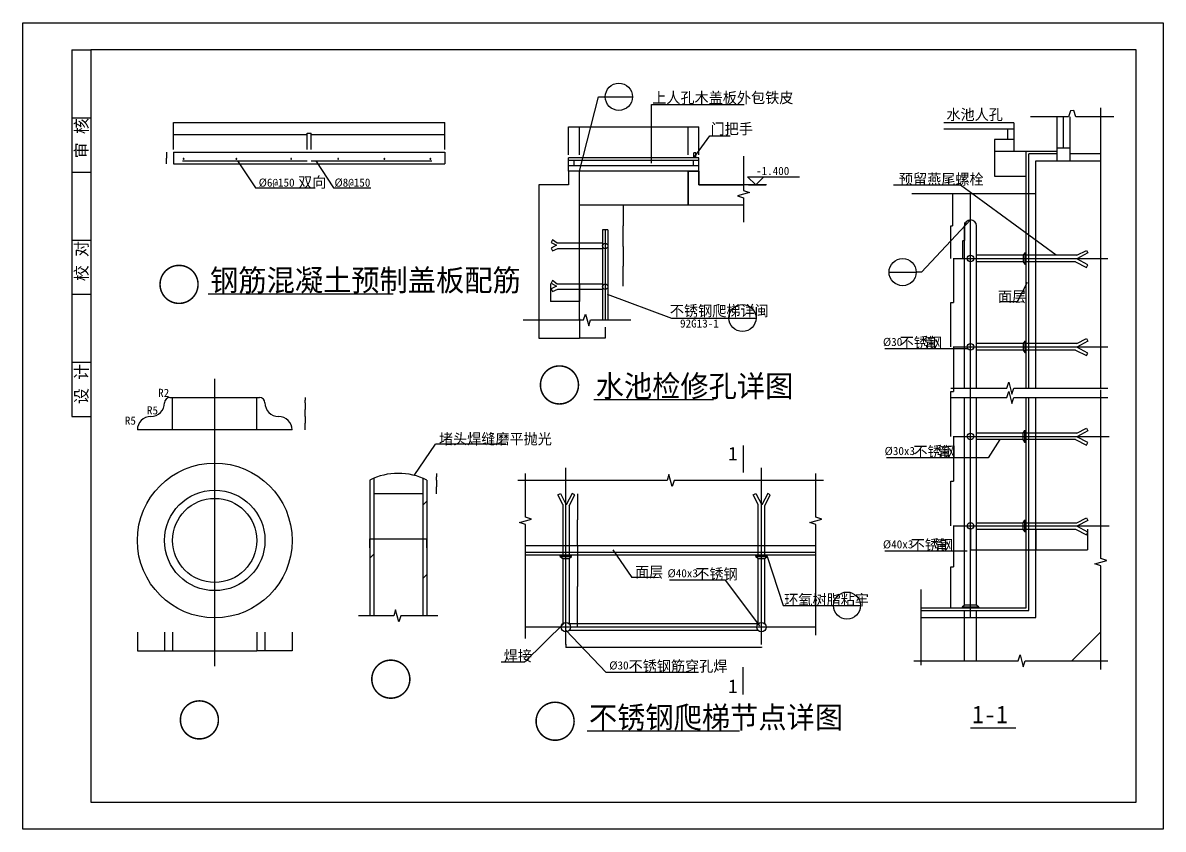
# Model space of a CAD drawing. Header units: metres. Extents: x -29254 to 67342, y -13190 to 112674.
# Drawn here: x 23600 to 65600, y 82974 to 112674 of the extents above; entities that cross this region are included whole.
import ezdxf

# ---------------------------------------------------------------- set-up
doc = ezdxf.new("R2010")
doc.units = ezdxf.units.M
for name, color, linetype in [('DIM', 140, 'Continuous'), ('OTHER', 7, 'Continuous'), ('PUB_DIM', 3, 'Continuous'), ('PUB_TEXT', 7, 'Continuous'), ('T1', 41, 'Continuous'), ('T2', 6, 'Continuous'), ('TK', 143, 'Continuous')]:
    doc.layers.add(name, color=color, linetype=linetype)
doc.dimstyles.get("Standard").update_dxf_attribs({"dimtxt": 2.5, "dimasz": 2.5, "dimexe": 1.25, "dimexo": 0.625, "dimtad": 1, "dimcen": 2.5, "dimazin": 3, "dimtfac": 1, "dimtmove": 0, "dimatfit": 3})
pattern_1 = [(45, (0, 0), (-6735.2, 6735.2), [])]

# ---------------------------------------------------------------- blocks, each defined once
blk = doc.blocks.new('BG')
at = {"layer": 'T2'}
for p, q in [((-450, 450), (2400, 450)), ((-450, 450), (0, 0)), ((-400, 0), (550, 0)), ((450, 450), (0, 0))]:
    blk.add_line(p, q, dxfattribs=at)
blk = doc.blocks.new('_INDEX1')
blk.add_lwpolyline([(-0.5, 0, 0.04, 0.04, 1), (0.5, 0, 0.04, 0.04, 1)], format="xyseb", close=True)
blk = doc.blocks.new('_INDEX')
blk.add_line((-0.5, 0), (0.5, 0))
blk.add_circle((0, 0), 0.5)
blk = doc.blocks.new('*D62')
for p, q in [((48101.49, 107811.78), (48101.49, 108848.51)), ((48101.74, 108848.51), (48300.49, 108848.51)), ((48302.49, 108848.51), (48501.24, 108848.51)), ((48501.49, 107811.78), (48501.49, 108848.51))]:
    blk.add_line(p, q)
at = {"layer": 'Defpoints'}
for p in [(48101.49, 108848.51), (48101.49, 107811.78), (48501.49, 107811.78)]:
    blk.add_point(p, dxfattribs=at)
at = {"layer": 'DIM', "insert": (48301.49, 108848.51), "char_height": 1, "attachment_point": 5}
blk.add_mtext('80', dxfattribs=at)
blk = doc.blocks.new('*D63')
for p, q in [((44101.49, 107811.78), (44101.49, 108848.51)), ((44101.74, 108848.51), (46099.99, 108848.51)), ((46102.99, 108848.51), (48101.24, 108848.51)), ((48101.49, 107811.78), (48101.49, 108848.51))]:
    blk.add_line(p, q)
at = {"layer": 'Defpoints'}
for p in [(44101.49, 108848.51), (44101.49, 107811.78), (48101.49, 107811.78)]:
    blk.add_point(p, dxfattribs=at)
at = {"layer": 'DIM', "insert": (46101.49, 108848.51), "char_height": 1, "attachment_point": 5}
blk.add_mtext('800', dxfattribs=at)
blk = doc.blocks.new('*D66')
for p, q in [((29153.44, 108404.13), (29153.44, 109006.84)), ((29153.69, 109006.84), (34143.09, 109006.84)), ((34151.09, 109006.84), (39140.49, 109006.84)), ((39140.74, 108404.13), (39140.74, 109006.84))]:
    blk.add_line(p, q)
at = {"layer": 'Defpoints'}
for p in [(29153.44, 109006.84), (29153.44, 108404.13), (39140.74, 108404.13)]:
    blk.add_point(p, dxfattribs=at)
at = {"layer": 'DIM', "insert": (34147.09, 109006.84), "char_height": 1, "attachment_point": 5}
blk.add_mtext('720(500)', dxfattribs=at)
blk = doc.blocks.new('*D70')
for p, q in [((28888.81, 107692.63), (28888.56, 107692.63)), ((28889.06, 107910.11), (28889.06, 107692.63)), ((28889.06, 107475.16), (28889.06, 107692.63)), ((28889.06, 107692.63), (28889.06, 107692.63)), ((28889.31, 107692.63), (28889.56, 107692.63))]:
    blk.add_line(p, q)
at = {"layer": 'Defpoints'}
for p in [(28889.06, 107910.11), (28889.06, 107692.63), (28889.06, 107475.16)]:
    blk.add_point(p, dxfattribs=at)
at = {"layer": 'DIM', "insert": (28889.06, 107693.755), "char_height": 1, "attachment_point": 5}
blk.add_mtext('60', dxfattribs=at)
blk = doc.blocks.new('*D92')
for p, q in [((45710.66, 105953.96), (45710.66, 105195.58)), ((45710.41, 105195.58), (45710.16, 105195.58)), ((45710.66, 104437.2), (45710.66, 105195.58)), ((45710.66, 105195.58), (45710.66, 105195.58)), ((45710.91, 105195.58), (45711.16, 105195.58))]:
    blk.add_line(p, q)
at = {"layer": 'Defpoints'}
for p in [(45710.66, 105953.96), (45710.66, 105195.58), (45710.66, 104437.2)]:
    blk.add_point(p, dxfattribs=at)
at = {"layer": 'DIM', "insert": (45710.66, 105196.705), "char_height": 1, "attachment_point": 5}
blk.add_mtext('300', dxfattribs=at)
blk = doc.blocks.new('*D93')
for p, q in [((43039.8, 103069.61), (43039.8, 102408.71)), ((44101.49, 103069.61), (44101.49, 102408.71)), ((43569.145, 102408.71), (43039.55, 102408.71)), ((44101.74, 102408.71), (43572.145, 102408.71))]:
    blk.add_line(p, q)
at = {"layer": 'Defpoints'}
for p in [(43039.8, 103069.61), (44101.49, 103069.61), (44101.49, 102408.71)]:
    blk.add_point(p, dxfattribs=at)
at = {"layer": 'DIM', "insert": (43570.645, 102408.71), "char_height": 1, "attachment_point": 5}
blk.add_mtext('200', dxfattribs=at)
blk = doc.blocks.new('*D94')
for p, q in [((42601.49, 101769.43), (42601.49, 101054.14)), ((44101.49, 101769.43), (44101.49, 101054.14)), ((42601.74, 101054.14), (43349.99, 101054.14)), ((43352.99, 101054.14), (44101.24, 101054.14))]:
    blk.add_line(p, q)
at = {"layer": 'Defpoints'}
for p in [(42601.49, 101769.43), (44101.49, 101769.43), (42601.49, 101054.14)]:
    blk.add_point(p, dxfattribs=at)
at = {"layer": 'DIM', "insert": (43351.49, 101054.14), "char_height": 1, "attachment_point": 5}
blk.add_mtext('300', dxfattribs=at)
blk = doc.blocks.new('*D95')
for p, q in [((45710.66, 104437.2), (45710.66, 103706.32)), ((45710.41, 103706.32), (45710.16, 103706.32)), ((45710.66, 102975.45), (45710.66, 103706.32)), ((45710.66, 103706.32), (45710.66, 103706.32)), ((45710.91, 103706.32), (45711.16, 103706.32))]:
    blk.add_line(p, q)
at = {"layer": 'Defpoints'}
for p in [(45710.66, 104437.2), (45710.66, 103706.32), (45710.66, 102975.45)]:
    blk.add_point(p, dxfattribs=at)
at = {"layer": 'DIM', "insert": (45710.66, 103707.445), "char_height": 1, "attachment_point": 5}
blk.add_mtext('300', dxfattribs=at)
blk = doc.blocks.new('*D96')
for p, q in [((44101.49, 101465.04), (44101.49, 101054.14)), ((45051.73, 101465.04), (45051.73, 101054.14)), ((44575.11, 101054.14), (44101.24, 101054.14)), ((45051.98, 101054.14), (44578.11, 101054.14))]:
    blk.add_line(p, q)
at = {"layer": 'Defpoints'}
for p in [(44101.49, 101465.04), (45051.73, 101465.04), (45051.73, 101054.14)]:
    blk.add_point(p, dxfattribs=at)
at = {"layer": 'DIM', "insert": (44576.61, 101054.14), "char_height": 1, "attachment_point": 5}
blk.add_mtext('180', dxfattribs=at)
blk = doc.blocks.new('*D97')
for p, q in [((43701.49, 107811.78), (43701.49, 108848.51)), ((43701.74, 108848.51), (43900.49, 108848.51)), ((43902.49, 108848.51), (44101.24, 108848.51)), ((44101.49, 107811.78), (44101.49, 108848.51))]:
    blk.add_line(p, q)
at = {"layer": 'Defpoints'}
for p in [(43701.49, 108848.51), (43701.49, 107811.78), (44101.49, 107811.78)]:
    blk.add_point(p, dxfattribs=at)
at = {"layer": 'DIM', "insert": (43901.49, 108848.51), "char_height": 1, "attachment_point": 5}
blk.add_mtext('80', dxfattribs=at)
blk = doc.blocks.new('*D136')
for p, q in [((48501.24, 107247.41), (48500.99, 107247.41)), ((48501.49, 107203.96), (48501.49, 107247.41)), ((48501.49, 106703.96), (48501.49, 107247.41)), ((48501.49, 107247.41), (48501.49, 107247.41)), ((48501.74, 107247.41), (48501.99, 107247.41))]:
    blk.add_line(p, q)
at = {"layer": 'Defpoints'}
for p in [(48501.49, 107247.41), (48501.49, 107203.96), (48501.49, 106703.96)]:
    blk.add_point(p, dxfattribs=at)
at = {"layer": 'DIM', "insert": (48501.49, 107248.535), "char_height": 1, "attachment_point": 5}
blk.add_mtext('100', dxfattribs=at)
blk = doc.blocks.new('*D138')
for p, q in [((57874.45, 94143.11), (57874.45, 92633.28)), ((57784.16, 91123.45), (57784.16, 92633.28)), ((57784.41, 92633.28), (57827.805, 92633.28)), ((57830.805, 92633.28), (57874.2, 92633.28))]:
    blk.add_line(p, q)
at = {"layer": 'Defpoints'}
for p in [(57874.45, 94143.11), (57784.16, 92633.28), (57784.16, 91123.45)]:
    blk.add_point(p, dxfattribs=at)
at = {"layer": 'DIM', "insert": (57829.305, 92633.28), "char_height": 1, "attachment_point": 5}
blk.add_mtext('600', dxfattribs=at)
blk = doc.blocks.new('*D139')
for p, q in [((57874.45, 97443.11), (57874.45, 95793.11)), ((57784.16, 94143.11), (57784.16, 95793.11)), ((57784.41, 95793.11), (57827.805, 95793.11)), ((57830.805, 95793.11), (57874.2, 95793.11))]:
    blk.add_line(p, q)
at = {"layer": 'Defpoints'}
for p in [(57874.45, 97443.11), (57784.16, 95793.11), (57784.16, 94143.11)]:
    blk.add_point(p, dxfattribs=at)
at = {"layer": 'DIM', "insert": (57829.305, 95793.11), "char_height": 1, "attachment_point": 5}
blk.add_mtext('300', dxfattribs=at)
blk = doc.blocks.new('*D140')
for p, q in [((57874.45, 100743.11), (57874.45, 99093.11)), ((57784.16, 97443.11), (57784.16, 99093.11)), ((57784.41, 99093.11), (57826.805, 99093.11)), ((57831.805, 99093.11), (57874.2, 99093.11))]:
    blk.add_line(p, q)
at = {"layer": 'Defpoints'}
for p in [(57874.45, 100743.11), (57784.16, 99093.11), (57784.16, 97443.11)]:
    blk.add_point(p, dxfattribs=at)
at = {"layer": 'DIM', "insert": (57829.305, 99093.11), "char_height": 1, "attachment_point": 5}
blk.add_mtext('300xn', dxfattribs=at)
blk = doc.blocks.new('*D141')
for p, q in [((57874.45, 103993.11), (57874.45, 102368.11)), ((57784.16, 100743.11), (57784.16, 102368.11)), ((57784.41, 102368.11), (57827.805, 102368.11)), ((57830.805, 102368.11), (57874.2, 102368.11))]:
    blk.add_line(p, q)
at = {"layer": 'Defpoints'}
for p in [(57874.45, 103993.11), (57784.16, 102368.11), (57784.16, 100743.11)]:
    blk.add_point(p, dxfattribs=at)
at = {"layer": 'DIM', "insert": (57829.305, 102368.11), "char_height": 1, "attachment_point": 5}
blk.add_mtext('300', dxfattribs=at)
blk = doc.blocks.new('*D142')
for p, q in [((60903.65, 94023.11), (60903.65, 93262.59)), ((62815.94, 94023.11), (62815.94, 93262.59)), ((60903.9, 93262.59), (61858.295, 93262.59)), ((61861.295, 93262.59), (62815.69, 93262.59))]:
    blk.add_line(p, q)
at = {"layer": 'Defpoints'}
for p in [(60903.65, 94023.11), (62815.94, 94023.11), (60903.65, 93262.59)]:
    blk.add_point(p, dxfattribs=at)
at = {"layer": 'DIM', "insert": (61859.795, 93262.59), "char_height": 1, "attachment_point": 5}
blk.add_mtext('180', dxfattribs=at)
blk = doc.blocks.new('*D143')
for p, q in [((57844.35, 106393.11), (57844.35, 105193.11)), ((57784.16, 103993.11), (57784.16, 105193.11)), ((57784.41, 105193.11), (57812.755, 105193.11)), ((57815.755, 105193.11), (57844.1, 105193.11))]:
    blk.add_line(p, q)
at = {"layer": 'Defpoints'}
for p in [(57844.35, 106393.11), (57784.16, 105193.11), (57784.16, 103993.11)]:
    blk.add_point(p, dxfattribs=at)
at = {"insert": (57814.255, 105193.11), "char_height": 1, "attachment_point": 5}
blk.add_mtext('200', dxfattribs=at)
blk = doc.blocks.new('*D144')
for p, q in [((58287.03, 105313.86), (58287.03, 104653.48)), ((58226.84, 103993.11), (58226.84, 104653.48)), ((58227.09, 104653.48), (58255.435, 104653.48)), ((58258.435, 104653.48), (58286.78, 104653.48))]:
    blk.add_line(p, q)
at = {"layer": 'Defpoints'}
for p in [(58287.03, 105313.86), (58226.84, 104653.48), (58226.84, 103993.11)]:
    blk.add_point(p, dxfattribs=at)
at = {"insert": (58256.935, 104653.48), "char_height": 1, "attachment_point": 5}
blk.add_mtext('100', dxfattribs=at)
blk = doc.blocks.new('*D145')
for p, q in [((47201.57, 89669.87), (43602.82, 89669.87)), ((43603.07, 89786.3), (43603.07, 89669.87)), ((50803.32, 89669.87), (47204.57, 89669.87)), ((50803.07, 89696.02), (50803.07, 89669.87))]:
    blk.add_line(p, q)
at = {"layer": 'Defpoints'}
for p in [(43603.07, 89786.3), (50803.07, 89696.02), (50803.07, 89669.87)]:
    blk.add_point(p, dxfattribs=at)
at = {"layer": 'DIM', "insert": (47203.07, 89669.87), "char_height": 1, "attachment_point": 5}
blk.add_mtext('380', dxfattribs=at)
blk = doc.blocks.new('*D146')
for p, q in [((44030.95, 95327.79), (44030.95, 94371.65)), ((44030.7, 94371.65), (44030.45, 94371.65)), ((44030.95, 93415.5), (44030.95, 94371.65)), ((44030.95, 94371.65), (44030.95, 94371.65)), ((44031.2, 94371.65), (44031.45, 94371.65))]:
    blk.add_line(p, q)
at = {"layer": 'Defpoints'}
for p in [(44030.95, 95327.79), (44030.95, 94371.65), (44030.95, 93415.5)]:
    blk.add_point(p, dxfattribs=at)
at = {"layer": 'DIM', "insert": (44030.95, 94372.775), "char_height": 1, "attachment_point": 5}
blk.add_mtext('180', dxfattribs=at)
blk = doc.blocks.new('*D147')
for p, q in [((44030.95, 93415.5), (44030.95, 91915.5)), ((44030.7, 91915.5), (44030.45, 91915.5)), ((44030.95, 90415.5), (44030.95, 91915.5)), ((44030.95, 91915.5), (44030.95, 91915.5)), ((44031.2, 91915.5), (44031.45, 91915.5))]:
    blk.add_line(p, q)
at = {"layer": 'Defpoints'}
for p in [(44030.95, 93415.5), (44030.95, 91915.5), (44030.95, 90415.5)]:
    blk.add_point(p, dxfattribs=at)
at = {"layer": 'DIM', "insert": (44030.95, 91916.625), "char_height": 1, "attachment_point": 5}
blk.add_mtext('350', dxfattribs=at)
blk = doc.blocks.new('*D148')
for p, q in [((58503.65, 94023.11), (58503.65, 93262.59)), ((60903.65, 94023.11), (60903.65, 93262.59)), ((58503.9, 93262.59), (59702.15, 93262.59)), ((59705.15, 93262.59), (60903.4, 93262.59))]:
    blk.add_line(p, q)
at = {"layer": 'Defpoints'}
for p in [(58503.65, 94023.11), (60903.65, 94023.11), (58503.65, 93262.59)]:
    blk.add_point(p, dxfattribs=at)
at = {"layer": 'DIM', "insert": (59703.65, 93262.59), "char_height": 1, "attachment_point": 5}
blk.add_mtext('350', dxfattribs=at)
blk = doc.blocks.new('*D149')
for p, q in [((27818.42, 90226.04), (27818.42, 89537.44)), ((28818.42, 90226.04), (28818.42, 89537.44)), ((27818.67, 89537.44), (28317.42, 89537.44)), ((28319.42, 89537.44), (28818.17, 89537.44))]:
    blk.add_line(p, q)
at = {"layer": 'Defpoints'}
for p in [(27818.42, 90226.04), (28818.42, 90226.04), (27818.42, 89537.44)]:
    blk.add_point(p, dxfattribs=at)
at = {"insert": (28318.42, 89537.44), "char_height": 1, "attachment_point": 5}
blk.add_mtext('10', dxfattribs=at)
blk = doc.blocks.new('*D150')
for p, q in [((28818.42, 90226.04), (28818.42, 89537.44)), ((29118.42, 90226.04), (29118.42, 89537.44)), ((28818.67, 89537.44), (28967.92, 89537.44)), ((28968.92, 89537.44), (29118.17, 89537.44))]:
    blk.add_line(p, q)
at = {"layer": 'Defpoints'}
for p in [(28818.42, 90226.04), (29118.42, 90226.04), (28818.42, 89537.44)]:
    blk.add_point(p, dxfattribs=at)
at = {"insert": (28968.42, 89537.44), "char_height": 1, "attachment_point": 5}
blk.add_mtext('3', dxfattribs=at)
blk = doc.blocks.new('*D151')
for p, q in [((29118.42, 90226.04), (29118.42, 89537.44)), ((32218.42, 90226.04), (32218.42, 89537.44)), ((29118.67, 89537.44), (30667.42, 89537.44)), ((30669.42, 89537.44), (32218.17, 89537.44))]:
    blk.add_line(p, q)
at = {"layer": 'Defpoints'}
for p in [(29118.42, 90226.04), (32218.42, 90226.04), (29118.42, 89537.44)]:
    blk.add_point(p, dxfattribs=at)
at = {"insert": (30668.42, 89537.44), "char_height": 1, "attachment_point": 5}
blk.add_mtext('31', dxfattribs=at)
blk = doc.blocks.new('*D152')
for p, q in [((32518.42, 90226.04), (32518.42, 89537.44)), ((33518.42, 90226.04), (33518.42, 89537.44)), ((33017.42, 89537.44), (32518.17, 89537.44)), ((33518.67, 89537.44), (33019.42, 89537.44))]:
    blk.add_line(p, q)
at = {"layer": 'Defpoints'}
for p in [(32518.42, 90226.04), (33518.42, 90226.04), (33518.42, 89537.44)]:
    blk.add_point(p, dxfattribs=at)
at = {"insert": (33018.42, 89537.44), "char_height": 1, "attachment_point": 5}
blk.add_mtext('10', dxfattribs=at)
blk = doc.blocks.new('*D153')
for p, q in [((32218.42, 90226.04), (32218.42, 89537.44)), ((32518.42, 90226.04), (32518.42, 89537.44)), ((32367.92, 89537.44), (32218.17, 89537.44)), ((32518.67, 89537.44), (32368.92, 89537.44))]:
    blk.add_line(p, q)
at = {"layer": 'Defpoints'}
for p in [(32218.42, 90226.04), (32518.42, 90226.04), (32518.42, 89537.44)]:
    blk.add_point(p, dxfattribs=at)
at = {"insert": (32368.42, 89537.44), "char_height": 1, "attachment_point": 5}
blk.add_mtext('3', dxfattribs=at)
blk = doc.blocks.new('*D154')
for p, q in [((33995.57, 97927.24), (33995.32, 97927.24)), ((33995.82, 98177.24), (33995.82, 97927.24)), ((33995.82, 97677.24), (33995.82, 97927.24)), ((33995.82, 97927.24), (33995.82, 97927.24)), ((33996.07, 97927.24), (33996.32, 97927.24))]:
    blk.add_line(p, q)
at = {"layer": 'Defpoints'}
for p in [(33995.82, 98177.24), (33995.82, 97927.24), (33995.82, 97677.24)]:
    blk.add_point(p, dxfattribs=at)
at = {"insert": (33995.82, 97928.365), "char_height": 1, "attachment_point": 5}
blk.add_mtext('5', dxfattribs=at)
blk = doc.blocks.new('*D155')
for p, q in [((33995.57, 98427.24), (33995.32, 98427.24)), ((33995.82, 98677.24), (33995.82, 98427.24)), ((33995.82, 98177.24), (33995.82, 98427.24)), ((33995.82, 98427.24), (33995.82, 98427.24)), ((33996.07, 98427.24), (33996.32, 98427.24))]:
    blk.add_line(p, q)
at = {"layer": 'Defpoints'}
for p in [(33995.82, 98677.24), (33995.82, 98427.24), (33995.82, 98177.24)]:
    blk.add_point(p, dxfattribs=at)
at = {"insert": (33995.82, 98428.365), "char_height": 1, "attachment_point": 5}
blk.add_mtext('5', dxfattribs=at)
blk = doc.blocks.new('*D156')
for p, q in [((33995.57, 98777.24), (33995.32, 98777.24)), ((33995.82, 98877.24), (33995.82, 98777.24)), ((33995.82, 98677.24), (33995.82, 98777.24)), ((33995.82, 98777.24), (33995.82, 98777.24)), ((33996.07, 98777.24), (33996.32, 98777.24))]:
    blk.add_line(p, q)
at = {"layer": 'Defpoints'}
for p in [(33995.82, 98877.24), (33995.82, 98777.24), (33995.82, 98677.24)]:
    blk.add_point(p, dxfattribs=at)
at = {"insert": (33995.82, 98778.365), "char_height": 1, "attachment_point": 5}
blk.add_mtext('2', dxfattribs=at)
blk = doc.blocks.new('*D157')
for p, q in [((38839.83, 95830.79), (38839.83, 95580.79)), ((38839.58, 95580.79), (38839.33, 95580.79)), ((38839.83, 95330.79), (38839.83, 95580.79)), ((38839.83, 95580.79), (38839.83, 95580.79)), ((38840.08, 95580.79), (38840.33, 95580.79))]:
    blk.add_line(p, q)
at = {"layer": 'Defpoints'}
for p in [(38839.83, 95830.79), (38839.83, 95580.79), (38839.83, 95330.79)]:
    blk.add_point(p, dxfattribs=at)
at = {"insert": (38839.83, 95581.915), "char_height": 1, "attachment_point": 5}
blk.add_mtext('10', dxfattribs=at)
blk = doc.blocks.new('*D158')
for p, q in [((38839.58, 95955.79), (38839.33, 95955.79)), ((38839.83, 96080.79), (38839.83, 95955.79)), ((38839.83, 95830.79), (38839.83, 95955.79)), ((38839.83, 95955.79), (38839.83, 95955.79)), ((38840.08, 95955.79), (38840.33, 95955.79))]:
    blk.add_line(p, q)
at = {"layer": 'Defpoints'}
for p in [(38839.83, 96080.79), (38839.83, 95955.79), (38839.83, 95830.79)]:
    blk.add_point(p, dxfattribs=at)
at = {"insert": (38839.83, 95956.915), "char_height": 1, "attachment_point": 5}
blk.add_mtext('5', dxfattribs=at)
blk = doc.blocks.new('*D208')
for p, q in [((29153.44, 108005.88), (29153.44, 108563.05)), ((29153.69, 108563.05), (31605.655, 108563.05)), ((31618.655, 108563.05), (34070.62, 108563.05)), ((34070.87, 108005.88), (34070.87, 108563.05))]:
    blk.add_line(p, q)
at = {"layer": 'Defpoints'}
for p in [(29153.44, 108563.05), (29153.44, 108005.88), (34070.87, 108005.88)]:
    blk.add_point(p, dxfattribs=at)
at = {"layer": 'DIM', "insert": (31612.155, 108563.05), "char_height": 1, "attachment_point": 5}
blk.add_mtext('355(285)(175)', dxfattribs=at)
blk = doc.blocks.new('*D209')
for p, q in [((34223.31, 108005.88), (34223.31, 108563.05)), ((34223.56, 108563.05), (36675.525, 108563.05)), ((36688.525, 108563.05), (39140.49, 108563.05)), ((39140.74, 108005.88), (39140.74, 108563.05))]:
    blk.add_line(p, q)
at = {"layer": 'Defpoints'}
for p in [(34223.31, 108563.05), (34223.31, 108005.88), (39140.74, 108005.88)]:
    blk.add_point(p, dxfattribs=at)
at = {"layer": 'DIM', "insert": (36682.025, 108563.05), "char_height": 1, "attachment_point": 5}
blk.add_mtext('355(285)(175)', dxfattribs=at)
blk = doc.blocks.new('*D210')
for p, q in [((34070.87, 108005.88), (34070.87, 108612.25)), ((34071.12, 108612.25), (34146.09, 108612.25)), ((34148.09, 108612.25), (34223.06, 108612.25)), ((34223.31, 108005.88), (34223.31, 108612.25))]:
    blk.add_line(p, q)
at = {"layer": 'Defpoints'}
for p in [(34070.87, 108612.25), (34070.87, 108005.88), (34223.31, 108005.88)]:
    blk.add_point(p, dxfattribs=at)
at = {"layer": 'DIM', "insert": (34147.09, 108612.25), "char_height": 1, "attachment_point": 5}
blk.add_mtext('10', dxfattribs=at)
blk = doc.blocks.new('*D214')
for p, q in [((36378.54, 93331.37), (36378.54, 93665.71)), ((36378.79, 93665.71), (37426.04, 93665.71)), ((37431.04, 93665.71), (38478.29, 93665.71)), ((38478.54, 93331.37), (38478.54, 93665.71))]:
    blk.add_line(p, q)
at = {"layer": 'Defpoints'}
for p in [(36378.54, 93665.71), (36378.54, 93331.37), (38478.54, 93331.37)]:
    blk.add_point(p, dxfattribs=at)
at = {"insert": (37428.54, 93665.71), "char_height": 1, "attachment_point": 5}
blk.add_mtext('%%c40', dxfattribs=at)

msp = doc.modelspace()

# ---------------------------------------------------------------- hatches: boundary and pattern name
h = msp.add_hatch()
h.set_pattern_fill('AN31C', scale=3000)
h.set_pattern_definition(pattern_1)
h.paths.add_polyline_path([(60903.65, 90773.45), (58723.65, 90773.45), (58723.65, 89173.45), (60256.65, 89173.45), (60326.65, 89393.45), (60446.65, 88953.45), (60516.65, 89173.45), (63303.65, 89173.45), (63303.65, 92678.77), (63083.65, 92748.77), (63523.65, 92868.77), (63303.65, 92938.77), (63303.65, 94143.11), (62438.61, 94143.11), (62413.85, 94129.81), (62821.25, 93910.97), (62777.45, 93816.14), (62369.47, 94023.11), (60903.65, 94023.11)])
h.paths.add_polyline_path([(60903.65, 94263.11), (62421.9, 94263.11), (62777.45, 94443.47), (62821.25, 94348.64), (62438.61, 94143.11), (63303.65, 94143.11), (63303.65, 97443.11), (62438.61, 97443.11), (62413.85, 97429.81), (62821.25, 97210.97), (62777.45, 97116.14), (62369.47, 97323.11), (60903.65, 97323.11)])
h.paths.add_polyline_path([(62421.9, 97563.11), (62777.45, 97743.47), (62821.25, 97648.64), (62438.61, 97443.11), (63303.65, 97443.11), (63303.65, 98878.2), (60903.65, 98878.2), (60903.65, 97563.11)])
h.paths.add_polyline_path([(56690.97, 90773.45), (56690.97, 89173.45), (58283.65, 89173.45), (58283.65, 90773.45)])
h.paths.add_polyline_path([(58723.65, 90773.45), (58283.65, 90773.45), (58283.65, 89173.45), (58723.65, 89173.45)])
h = msp.add_hatch()
h.set_pattern_fill('ANSI32', scale=600)
h.paths.add_polyline_path([(36378.54, 90831.95), (36528.54, 90831.95), (36528.54, 95899.95, 0.02), (36378.54, 95830.79)])
h = msp.add_hatch()
h.set_pattern_fill('ANSI32', scale=600)
h.paths.add_polyline_path([(36528.54, 95899.95), (36528.54, 95330.79), (38328.54, 95330.79), (38328.54, 95899.95, 0.2)])
h = msp.add_hatch()
h.set_pattern_fill('ANSI32', scale=600)
h.paths.add_polyline_path([(38328.54, 90831.95), (38478.54, 90831.95), (38478.54, 95830.79, 0.02), (38328.54, 95899.95)])
h = msp.add_hatch()
h.set_pattern_fill('AN31C', scale=3000)
h.set_pattern_definition(pattern_1)
h.paths.add_polyline_path([(42109.53, 95815.5), (42109.53, 94461.48), (42329.53, 94391.48), (41889.53, 94271.48), (42109.53, 94201.48), (42109.53, 93415.5), (43483.07, 93415.5), (43483.07, 94933.76), (43302.7, 95289.31), (43397.53, 95333.11), (43616.37, 94925.7), (43835.2, 95333.11), (43930.03, 95289.31), (43723.07, 94881.32), (43723.07, 93415.5), (50683.07, 93415.5), (50683.07, 94933.76), (50502.7, 95289.31), (50597.53, 95333.11), (50816.37, 94925.7), (51035.2, 95333.11), (51130.03, 95289.31), (50923.07, 94881.32), (50923.07, 93415.5), (52803.68, 93415.5), (52803.68, 94201.48), (52583.68, 94271.48), (53023.68, 94391.48), (52803.68, 94461.48), (52803.68, 95815.5)])

# ---------------------------------------------------------------- linework, layer by layer
for p, q in [((46753.65, 109660.72), (50163.45, 109660.72)), ((46753.65, 107510.72), (46753.65, 109660.72)), ((61685.01, 109214.99), (61685.01, 107593.11)), ((61920.83, 109214.99), (61920.83, 108051.86)), ((62156.64, 109214.99), (62156.64, 107593.11)), ((63303.65, 99212.76), (63303.65, 109546.15)), ((60093.77, 108995.7), (57526.94, 108995.7)), ((60093.77, 108995.7), (60093.77, 107943.11)), ((48318.04, 107703.96), (48903.65, 108510.72)), ((48903.65, 108510.72), (49653.65, 108510.72)), ((60093.77, 108761.79), (57526.94, 108761.79)), ((59391.47, 108371.94), (59391.47, 107019.93)), ((60093.77, 108371.94), (59391.47, 108371.94)), ((59859.86, 108761.79), (59859.86, 108371.94)), ((59391.47, 107943.11), (61685.01, 107943.11)), ((60553.65, 99212.76), (60553.65, 107943.11)), ((62156.64, 108051.86), (61685.01, 108051.86)), ((29153.44, 107910.11), (39140.74, 107910.11)), ((29153.44, 107910.11), (29153.44, 107475.16)), ((31512.54, 107591.49), (32164.45, 106599.52)), ((34390.42, 107591.49), (35042.33, 106599.52)), ((39140.74, 107910.11), (39140.74, 107475.16)), ((48501.49, 107703.96), (43701.49, 107703.96)), ((43701.49, 107203.96), (43701.49, 107703.96)), ((48501.49, 107603.96), (43701.49, 107603.96)), ((43901.49, 107403.96), (43901.49, 107603.96)), ((48301.49, 107403.96), (48301.49, 107603.96)), ((48318.04, 107703.96), (48318.04, 107879.33)), ((48383.09, 107879.33), (48318.04, 107879.33)), ((48383.09, 107703.96), (48383.09, 107879.33)), ((48501.49, 106703.96), (48501.49, 107703.96)), ((50146.13, 107759.77), (50146.13, 106492.96)), ((60653.65, 99212.76), (60653.65, 107843.11)), ((61685.01, 107843.11), (60653.65, 107843.11)), ((63303.65, 107843.11), (62156.64, 107843.11)), ((29153.44, 107475.16), (39140.74, 107475.16)), ((48501.49, 107403.96), (43701.49, 107403.96)), ((48501.49, 107203.96), (43701.49, 107203.96)), ((48101.49, 107203.96), (48101.49, 105953.96)), ((50984.31, 106703.96), (48501.49, 106703.96)), ((58131.01, 106692.23), (55670.71, 106692.23)), ((61661.97, 104113.11), (58131.01, 106692.23)), ((59391.47, 107019.93), (60553.65, 107019.93)), ((32164.45, 106599.52), (34372.32, 106599.52)), ((35042.33, 106599.52), (36422.76, 106599.52)), ((56348.48, 106393.11), (60903.65, 106393.11)), ((58503.65, 90773.45), (58503.65, 106393.11)), ((48101.49, 105953.96), (44101.49, 105953.96)), ((50146.13, 106232.96), (50146.13, 105329.72)), ((44951.73, 105053.96), (44951.73, 101728.99)), ((45151.73, 105053.96), (44951.73, 105053.96)), ((45051.73, 105053.96), (45051.73, 101728.99)), ((45151.73, 105053.96), (45151.73, 101728.99)), ((58283.65, 99212.76), (58283.65, 105193.11)), ((58723.65, 99212.76), (58723.65, 105193.11)), ((44951.73, 104553.96), (44101.49, 104553.96)), ((44951.73, 104353.96), (44101.49, 104353.96)), ((60504.29, 104202.56), (60438.16, 104113.11)), ((60504.29, 104202.56), (60504.29, 103783.66)), ((60504.29, 104202.56), (60553.65, 104202.56)), ((62821.25, 104198.64), (62413.85, 103979.81)), ((62421.9, 104113.11), (62777.45, 104293.47)), ((62777.45, 104293.47), (62821.25, 104198.64)), ((57869.78, 103993.11), (63559.67, 103993.11)), ((60438.16, 104113.11), (58723.65, 104113.11)), ((60438.16, 103873.11), (58723.65, 103873.11)), ((60438.16, 104113.11), (60438.16, 103873.11)), ((60438.16, 103873.11), (60504.29, 103783.66)), ((60504.29, 103783.66), (60553.65, 103783.66)), ((62421.9, 104113.11), (60553.65, 104113.11)), ((62369.47, 103873.11), (60553.65, 103873.11)), ((62369.47, 103873.11), (62777.45, 103666.14)), ((62821.25, 103760.97), (62413.85, 103979.81)), ((62777.45, 103666.14), (62821.25, 103760.97)), ((44951.73, 103053.96), (44101.49, 103053.96)), ((60586.53, 103110.63), (60224.18, 102393.04)), ((44951.73, 102853.96), (44101.49, 102853.96)), ((45117.62, 102675.39), (47489.03, 101802)), ((60224.18, 102393.04), (59580.31, 102393.04)), ((42032.3, 101728.99), (44250.74, 101728.99)), ((44510.74, 101728.99), (45999.24, 101728.99)), ((47489.03, 101802), (50325.91, 101802)), ((60438.16, 100863.11), (58723.65, 100863.11)), ((60504.29, 100952.56), (60438.16, 100863.11)), ((60438.16, 100863.11), (60438.16, 100623.11)), ((60504.29, 100952.56), (60553.65, 100952.56)), ((60504.29, 100952.56), (60504.29, 100533.66)), ((62421.9, 100863.11), (60553.65, 100863.11)), ((62821.25, 100948.64), (62413.85, 100729.81)), ((62421.9, 100863.11), (62777.45, 101043.47)), ((62777.45, 101043.47), (62821.25, 100948.64)), ((58409.52, 100667.98), (55350.45, 100667.98)), ((57869.78, 100743.11), (63559.67, 100743.11)), ((60438.16, 100623.11), (58723.65, 100623.11)), ((60438.16, 100623.11), (60504.29, 100533.66)), ((60504.29, 100533.66), (60553.65, 100533.66)), ((62369.47, 100623.11), (60553.65, 100623.11)), ((62369.47, 100623.11), (62777.45, 100416.14)), ((62821.25, 100510.97), (62413.85, 100729.81)), ((62777.45, 100416.14), (62821.25, 100510.97)), ((30668.42, 88974.91), (30668.42, 99558.26)), ((29018.42, 98877.24), (32318.42, 98877.24)), ((29118.42, 97677.24), (29118.42, 98877.24)), ((32218.42, 97677.24), (32218.42, 98877.24)), ((58283.65, 91223.29), (58283.65, 98878.2)), ((58723.65, 91223.29), (58723.65, 98878.2)), ((33518.42, 97677.24), (27818.42, 97677.24)), ((57869.91, 97443.11), (63611.02, 97443.11)), ((60429.01, 97563.11), (58723.65, 97563.11)), ((60495.14, 97652.56), (60429.01, 97563.11)), ((60429.01, 97563.11), (60429.01, 97323.11)), ((60495.14, 97652.56), (60495.14, 97233.66)), ((60495.14, 97652.56), (60553.65, 97652.56)), ((60553.65, 97233.66), (60553.65, 97652.56)), ((62421.9, 97563.11), (60553.65, 97563.11)), ((62821.25, 97648.64), (62413.85, 97429.81)), ((62421.9, 97563.11), (62777.45, 97743.47)), ((62777.45, 97743.47), (62821.25, 97648.64)), ((38017.72, 96005.07), (38803.65, 97150)), ((41386.39, 97150), (38803.65, 97150)), ((60429.01, 97323.11), (58723.65, 97323.11)), ((59586.09, 97323.11), (59147.92, 96651.79)), ((60429.01, 97323.11), (60495.14, 97233.66)), ((60495.14, 97233.66), (60553.65, 97233.66)), ((62369.47, 97323.11), (60553.65, 97323.11)), ((62369.47, 97323.11), (62777.45, 97116.14)), ((62821.25, 97210.97), (62413.85, 97429.81)), ((62777.45, 97116.14), (62821.25, 97210.97)), ((59147.92, 96651.79), (55411.68, 96651.79)), ((43603.07, 89781.76), (43603.07, 96282.96)), ((50803.07, 89781.76), (50803.07, 96282.96)), ((36378.54, 95830.79), (36378.54, 90831.95)), ((36528.54, 95899.95), (36528.54, 90831.95)), ((38328.54, 95899.95), (38328.54, 90831.95)), ((38478.54, 95830.79), (38478.54, 90831.95)), ((38328.54, 95330.79), (36528.54, 95330.79)), ((43302.7, 95289.31), (43397.53, 95333.11)), ((43483.07, 94933.76), (43302.7, 95289.31)), ((43397.53, 95333.11), (43616.37, 94925.7)), ((43483.07, 94933.76), (43483.07, 93065.5)), ((43835.2, 95333.11), (43616.37, 94925.7)), ((43723.07, 94881.32), (43930.03, 95289.31)), ((43930.03, 95289.31), (43835.2, 95333.11)), ((50502.7, 95289.31), (50597.53, 95333.11)), ((50683.07, 94933.76), (50502.7, 95289.31)), ((50597.53, 95333.11), (50816.37, 94925.7)), ((50683.07, 93065.5), (50683.07, 94933.76)), ((51035.2, 95333.11), (50816.37, 94925.7)), ((50923.07, 94881.32), (51130.03, 95289.31)), ((51130.03, 95289.31), (51035.2, 95333.11)), ((43723.07, 94881.32), (43723.07, 93065.5)), ((50923.07, 93065.5), (50923.07, 94881.32)), ((57869.91, 94143.11), (63611.02, 94143.11)), ((58723.65, 94263.11), (60429.01, 94263.11)), ((60495.14, 94352.56), (60429.01, 94263.11)), ((60429.01, 94263.11), (60429.01, 94023.11)), ((60495.14, 94352.56), (60495.14, 93933.66)), ((60495.14, 94352.56), (60553.65, 94352.56)), ((60553.65, 93933.66), (60553.65, 94352.56)), ((60553.65, 94263.11), (62421.9, 94263.11)), ((62821.25, 94348.64), (62413.85, 94129.81)), ((62821.25, 93910.97), (62413.85, 94129.81)), ((62421.9, 94263.11), (62777.45, 94443.47)), ((62777.45, 94443.47), (62821.25, 94348.64)), ((58723.65, 94023.11), (60429.01, 94023.11)), ((60429.01, 94023.11), (60495.14, 93933.66)), ((60495.14, 93933.66), (60553.65, 93933.66)), ((60553.65, 94023.11), (62369.47, 94023.11)), ((62369.47, 94023.11), (62777.45, 93816.14)), ((62777.45, 93816.14), (62821.25, 93910.97)), ((45332.71, 93259.2), (46026.79, 92248.07)), ((43393.62, 93012.24), (43393.62, 93065.5)), ((43393.62, 93065.5), (43812.51, 93065.5)), ((43393.62, 93012.24), (43812.51, 93012.24)), ((43393.62, 93012.24), (43483.07, 92946.11)), ((43483.07, 92946.11), (43723.07, 92946.11)), ((43483.07, 92946.11), (43483.07, 90535.5)), ((43723.07, 92946.11), (43812.51, 93012.24)), ((43723.07, 92946.11), (43723.07, 90535.5)), ((43812.51, 93012.24), (43812.51, 93065.5)), ((50593.62, 93012.24), (50593.62, 93065.5)), ((50593.62, 93065.5), (51012.51, 93065.5)), ((50593.62, 93012.24), (50683.07, 92946.11)), ((50593.62, 93012.24), (51012.51, 93012.24)), ((50683.07, 90540.1), (50683.07, 92946.11)), ((50683.07, 92946.11), (50923.07, 92946.11)), ((50923.07, 92946.11), (51012.51, 93012.24)), ((50923.07, 90541.44), (50923.07, 92946.11)), ((51012.51, 93012.24), (51012.51, 93065.5)), ((51012.51, 93012.24), (51599.07, 91209.2)), ((58383.65, 93214.29), (55350.45, 93214.29)), ((46859.54, 92248.07), (46026.79, 92248.07)), ((49474.29, 92148.24), (47416.39, 92148.24)), ((50741.06, 90459.2), (49474.29, 92148.24)), ((56690.97, 89012.63), (56690.97, 91797.19)), ((51599.07, 91209.2), (53599.07, 91209.2)), ((58283.65, 91223.29), (58194.2, 91157.15)), ((58813.1, 91157.15), (58194.2, 91157.15)), ((58194.2, 91157.15), (58194.2, 91123.45)), ((58723.65, 91223.29), (58283.65, 91223.29)), ((58813.1, 91157.15), (58723.65, 91223.29)), ((58813.1, 91157.15), (58813.1, 91123.45)), ((58813.1, 91123.45), (58194.2, 91123.45)), ((58283.65, 89173.45), (58283.65, 91023.45)), ((58723.65, 89173.45), (58723.65, 91023.45)), ((43545.68, 90578.96), (42073.15, 89127.99)), ((52803.68, 90415.5), (42109.53, 90415.5)), ((43603.07, 90309.44), (45090.96, 88747.5)), ((50678.5, 90535.5), (43729.03, 90535.5)), ((50678.5, 90295.5), (43729.03, 90295.5)), ((42073.15, 89127.99), (41220.34, 89127.99)), ((48491.06, 88747.5), (45090.96, 88747.5))]:
    msp.add_line(p, q)
for points in [[(29486.96, 107591.49), (34070.87, 107591.49)], [(34223.31, 107591.49), (38664.95, 107591.49)], [(60903.65, 99212.76), (60903.65, 107593.11)], [(60903.65, 107593.11), (63303.65, 107593.11)], [(44101.49, 101728.99), (44101.49, 107203.96), (43701.49, 107203.96), (43701.49, 106703.96), (42601.49, 106703.96), (42601.49, 101728.99)], [(48101.49, 105953.96), (48101.49, 107203.96), (48501.49, 107203.96), (48501.49, 106703.96), (50146.13, 106703.96)], [(50146.13, 105953.96), (48101.49, 105953.96)], [(44101.49, 104553.96), (43279.67, 104553.96), (43103.65, 104678.99), (43053.65, 104578.99), (43253.65, 104478.99), (43053.65, 104378.99), (43103.65, 104278.99), (43303.65, 104359.81), (44101.49, 104359.81)], [(44101.49, 103053.96), (43279.67, 103053.96), (43103.65, 103178.99), (43053.65, 103078.99), (43253.65, 102978.99), (43053.65, 102878.99), (43103.65, 102778.99), (43303.65, 102859.81), (44101.49, 102859.81)], [(30430.77, 102695.68), (37240.92, 102695.68)], [(44630.77, 98795.68), (49040.92, 98795.68)], [(56690.97, 90773.45), (60903.65, 90773.45), (60903.65, 98878.2)], [(56690.97, 91023.45), (60653.65, 91023.45), (60653.65, 98878.2)], [(56690.97, 91123.45), (60553.65, 91123.45), (60553.65, 98878.2)], [(52803.68, 93415.5), (42109.53, 93415.5)], [(52803.68, 93165.5), (42109.53, 93165.5)], [(52803.68, 93065.5), (42109.53, 93065.5)], [(44380.77, 86595.68), (49990.92, 86595.68)], [(58505.42, 86711.09), (60175.56, 86711.09)]]:
    msp.add_lwpolyline(points)
for points in [[(29526.79, 107646.67, 200.1), (29526.49, 107646.62, 200.1)], [(31467.68, 107646.67, 200.1), (31467.38, 107646.62, 200.1)], [(33488.32, 107646.67, 200.1), (33488.02, 107646.62, 200.1)], [(35216.5, 107646.67, 200.1), (35216.2, 107646.62, 200.1)], [(36918.1, 107646.67, 200.1), (36917.8, 107646.62, 200.1)], [(38611.97, 107646.67, 200.1), (38611.67, 107646.62, 200.1)]]:
    msp.add_lwpolyline(points, format="xyb")
for centre, radius in [((45051.73, 104453.96), 100), ((58503.65, 103993.11), 120), ((45051.73, 102953.96), 100), ((58503.65, 100742.41), 120), ((58503.65, 97442.41), 120), ((30668.42, 93609.45), 2850), ((30668.42, 93609.45), 1850), ((30668.42, 93609.45), 1550), ((58503.65, 94142.41), 120), ((43603.77, 90415.5), 173.47), ((50803.77, 90415.5), 173.47)]:
    msp.add_circle(centre, radius)
for centre, radius, start, end in [((58503.65, 105193.11), 220, 0, 180), ((29018.42, 98677.24), 200, 90, 180), ((32318.42, 98677.24), 200, 0, 90), ((28318.42, 98677.24), 500, 270, 0), ((33018.42, 98677.24), 500, 180, 270), ((28318.42, 97677.24), 500, 90, 180), ((33018.42, 97677.24), 500, 0, 90), ((37428.54, 93750.79), 2330, 63.22, 116.78)]:
    msp.add_arc(centre, radius, start, end)
at = {"layer": 'OTHER'}
for p, q in [((62117.34, 109214.99), (60715.7, 109214.99)), ((62187.34, 109434.99), (62117.34, 109214.99)), ((62307.34, 109444.99), (62187.34, 109434.99)), ((62377.34, 109214.99), (62307.34, 109444.99)), ((63778.98, 109214.99), (62377.34, 109214.99)), ((50366.13, 106422.96), (49926.13, 106302.96)), ((49926.13, 106302.96), (50146.13, 106232.96)), ((50146.13, 106492.96), (50366.13, 106422.96)), ((44250.74, 101728.99), (44320.74, 101948.99)), ((44320.74, 101948.99), (44440.74, 101508.99)), ((44440.74, 101508.99), (44510.74, 101728.99)), ((57775.08, 99212.76), (59839.63, 99212.76)), ((59839.63, 99212.76), (59909.63, 99432.76)), ((59909.63, 99432.76), (60029.63, 98992.76)), ((60029.63, 98992.76), (60099.63, 99212.76)), ((60099.63, 99212.76), (63560.64, 99212.76)), ((63303.65, 92938.77), (63303.65, 99158.2)), ((57775.08, 98878.2), (59839.63, 98878.2)), ((59839.63, 98878.2), (59909.63, 99098.2)), ((59909.63, 99098.2), (60029.63, 98658.2)), ((60029.63, 98658.2), (60099.63, 98878.2)), ((60099.63, 98878.2), (63560.64, 98878.2)), ((47326.61, 95815.5), (41829.53, 95815.5)), ((42109.53, 94461.48), (42109.53, 96072.49)), ((47396.61, 96035.5), (47326.61, 95815.5)), ((47516.61, 95595.5), (47396.61, 96035.5)), ((47586.61, 95815.5), (47516.61, 95595.5)), ((53083.68, 95815.5), (47586.61, 95815.5)), ((52803.68, 94461.48), (52803.68, 96072.49)), ((41889.53, 94271.48), (42329.53, 94391.48)), ((42109.53, 94201.48), (41889.53, 94271.48)), ((42329.53, 94391.48), (42109.53, 94461.48)), ((42109.53, 89992.47), (42109.53, 94201.48)), ((52583.68, 94271.48), (53023.68, 94391.48)), ((52803.68, 94201.48), (52583.68, 94271.48)), ((53023.68, 94391.48), (52803.68, 94461.48)), ((52803.68, 90122.24), (52803.68, 94201.48)), ((63083.65, 92748.77), (63523.65, 92868.77)), ((63523.65, 92868.77), (63303.65, 92938.77)), ((63303.65, 92678.77), (63083.65, 92748.77)), ((63303.65, 88857.73), (63303.65, 92678.77)), ((37259.87, 90831.95), (35962.84, 90831.95)), ((37329.87, 91051.95), (37259.87, 90831.95)), ((37449.87, 90611.95), (37329.87, 91051.95)), ((37519.87, 90831.95), (37449.87, 90611.95)), ((38886.97, 90831.95), (37519.87, 90831.95)), ((56410.97, 89173.45), (60256.65, 89173.45)), ((60256.65, 89173.45), (60326.65, 89393.45)), ((60326.65, 89393.45), (60446.65, 88953.45)), ((60446.65, 88953.45), (60516.65, 89173.45)), ((60516.65, 89173.45), (63562.34, 89173.45))]:
    msp.add_line(p, q, dxfattribs=at)
at = {"layer": 'PUB_DIM'}
for p, q in [((44101.49, 107203.96), (44803.65, 109950)), ((44803.65, 109950), (45053.65, 109950)), ((58503.65, 105413.11), (56703.65, 103492.23)), ((56703.65, 103492.23), (56503.65, 103492.23)), ((51599.07, 91209.2), (53453.65, 91209.2))]:
    msp.add_line(p, q, dxfattribs=at)
for points in [[(50128.69, 97108.88), (50128.69, 96108.88)], [(50128.69, 87941.12), (50128.69, 88941.12)]]:
    msp.add_lwpolyline(points, dxfattribs=at)
at = {"layer": 'TK'}
for p, q in [((25400, 111674.28), (26100, 111674.28)), ((25400, 111674.28), (25400, 98174.28)), ((25400, 109174.28), (26100, 109174.28)), ((25400, 107174.28), (26100, 107174.28)), ((25400, 104674.28), (26100, 104674.28)), ((25400, 102674.28), (26100, 102674.28)), ((25400, 100174.28), (26100, 100174.28)), ((25400, 98174.28), (26100, 98174.28))]:
    msp.add_line(p, q, dxfattribs=at)
for points in [[(23600, 82974.28), (23600, 112674.28), (65600, 112674.28), (65600, 82974.28)], [(26100, 83974.28), (64600, 83974.28), (64600, 111674.28), (26100, 111674.28)]]:
    msp.add_lwpolyline(points, close=True, dxfattribs=at)

# ---------------------------------------------------------------- block references
at = {"layer": 'PUB_DIM', "xscale": 1000, "yscale": 1000, "zscale": 1000}
for p in [(45553.65, 109950), (56003.65, 103492.23), (50103.65, 101802), (53953.65, 91209.2)]:
    msp.add_blockref('_INDEX', p, dxfattribs=at)
at = {"layer": 'PUB_TEXT'}
for p, xscale, yscale, zscale in [((29353.89, 103039.85), 1400, 1400, 1400), ((43364.37, 99336.41), 1400.7, 1400.7, 1400.7), ((37153.65, 88500), 1400, 1400, 1400), ((30103.65, 87000), 1400, 1400, 1400), ((43203.65, 86950), 1400, 1400, 1400)]:
    msp.add_blockref('_INDEX1', p, dxfattribs=dict(at, xscale=xscale, yscale=yscale, zscale=zscale))
at = {"layer": 'T2', "xscale": 0.67, "yscale": 0.67, "zscale": 0.67}
msp.add_blockref('BG', (50596.13, 106703.96), dxfattribs=at)

# ---------------------------------------------------------------- texts
at = {"layer": 'PUB_DIM'}
for p in [(49581.07, 96558.88), (49581.07, 87991.12)]:
    msp.add_text('1', height=500, dxfattribs=at).set_placement(p)
at = {"layer": 'T1'}
for s, p in [('-1.400', (50605.12, 107068.14)), ('%%c6@150', (32287.05, 106639.55)), ('%%c8@150', (35078.12, 106639.55)), ('92G13-1', (47806.23, 101449.98))]:
    msp.add_text(s, height=300, dxfattribs=at).set_placement(p)
at = {"layer": 'T2'}
for s, height, p in [('上人孔木盖板外包铁皮', 400, (46780.39, 109716.73)), ('水池人孔', 400, (57616.85, 109096.32)), ('门把手', 400, (48930.39, 108566.73)), ('预留燕尾螺栓', 400, (55866.85, 106714.32)), ('双向', 400, (33738.18, 106603.86)), ('钢筋混凝土预制盖板配筋', 800, (30498.8, 102793.53)), ('面层', 400, (59513.34, 102392.3)), ('不锈钢爬梯详闽', 400, (47430.39, 101866.73)), ('%%c30', 300, (55278.74, 100769.96)), ('不锈钢', 400, (55895.53, 100690.07)), ('管', 400, (56788.17, 100690.07)), ('水池检修孔详图', 800, (44698.8, 98893.53)), ('R2', 300, (28583.61, 98895.09)), ('R5', 300, (28172.57, 98250.84)), ('R5', 300, (27358.56, 97872.35)), ('堵头焊缝磨平抛光', 400, (38925.56, 97149.26)), ('%%c30x3', 300, (55339.97, 96753.77)), ('不锈钢', 400, (56400.67, 96673.88)), ('管', 400, (57295.75, 96673.88)), ('不锈钢', 400, (56300.71, 93236.38)), ('管', 400, (57175.56, 93236.2)), ('%%c40x3', 300, (55278.74, 93316.27)), ('面层', 400, (46148.7, 92247.33)), ('%%c40x3', 300, (47344.69, 92250.21)), ('不锈钢', 400, (48366.66, 92170.32)), ('环氧树脂粘牢', 400, (51643.43, 91220.32)), ('焊接', 400, (41311, 89157.18)), ('%%c30', 300, (45200.3, 88856.58)), ('不锈钢筋穿孔焊', 400, (45911, 88776.69)), ('不锈钢爬梯节点详图', 800, (44448.8, 86693.53)), ('1-1', 650, (58556.47, 86874.71))]:
    msp.add_text(s, height=height, dxfattribs=at).set_placement(p)
at = {"layer": 'TK'}
for s, p in [('审 核', (25983.77, 107684.89)), ('校 对', (25983.77, 103159.85)), ('设 计', (25983.77, 98634.81))]:
    msp.add_text(s, height=450, rotation=90, dxfattribs=at).set_placement(p)

# ---------------------------------------------------------------- dimensions: what is measured, and where the dimension line sits
for base, p1, p2, text, picture, middle in [((57784.16, 105193.11), (57784.16, 103993.11), (57844.35, 106393.11), '200', '*D143', (57814.255, 105193.11)), ((58226.84, 104653.48), (58226.84, 103993.11), (58287.03, 105313.86), '100', '*D144', (58256.935, 104653.48)), ((33995.82, 98777.24), (33995.82, 98677.24), (33995.82, 98877.24), '2', '*D156', (33995.82, 98778.365)), ((33995.82, 98427.24), (33995.82, 98177.24), (33995.82, 98677.24), '5', '*D155', (33995.82, 98428.365)), ((33995.82, 97927.24), (33995.82, 97677.24), (33995.82, 98177.24), '5', '*D154', (33995.82, 97928.365)), ((38839.83, 95580.79), (38839.83, 95330.79), (38839.83, 95830.79), '10', '*D157', (38839.83, 95581.915)), ((38839.83, 95955.79), (38839.83, 95830.79), (38839.83, 96080.79), '5', '*D158', (38839.83, 95956.915)), ((36378.54, 93665.71), (36378.54, 93331.37), (38478.54, 93331.37), '%%c40', '*D214', (37428.54, 93665.71)), ((27818.42, 89537.44), (27818.42, 90226.04), (28818.42, 90226.04), '10', '*D149', (28318.42, 89537.44)), ((28818.42, 89537.44), (28818.42, 90226.04), (29118.42, 90226.04), '3', '*D150', (28968.42, 89537.44)), ((29118.42, 89537.44), (29118.42, 90226.04), (32218.42, 90226.04), '31', '*D151', (30668.42, 89537.44)), ((32518.42, 89537.44), (32518.42, 90226.04), (32218.42, 90226.04), '3', '*D153', (32368.42, 89537.44)), ((33518.42, 89537.44), (33518.42, 90226.04), (32518.42, 90226.04), '10', '*D152', (33018.42, 89537.44))]:
    dim = msp.add_linear_dim(base=base, p1=p1, p2=p2, text=text, dimstyle='Standard')
    dim.commit()
    dim.dimension.update_dxf_attribs({"geometry": picture, "text_midpoint": middle})
at = {"layer": 'DIM'}
for base, p1, p2, text, picture, middle in [((29153.44, 109006.84), (29153.44, 108404.13), (39140.74, 108404.13), '720(500)', '*D66', (34147.09, 109006.84)), ((43701.49, 108848.51), (43701.49, 107811.78), (44101.49, 107811.78), '80', '*D97', (43901.49, 108848.51)), ((44101.49, 108848.51), (44101.49, 107811.78), (48101.49, 107811.78), '800', '*D63', (46101.49, 108848.51)), ((48101.49, 108848.51), (48101.49, 107811.78), (48501.49, 107811.78), '80', '*D62', (48301.49, 108848.51)), ((29153.44, 108563.05), (29153.44, 108005.88), (34070.87, 108005.88), '355(285)(175)', '*D208', (31612.155, 108563.05)), ((34070.87, 108612.25), (34070.87, 108005.88), (34223.31, 108005.88), '10', '*D210', (34147.09, 108612.25)), ((34223.31, 108563.05), (34223.31, 108005.88), (39140.74, 108005.88), '355(285)(175)', '*D209', (36682.025, 108563.05)), ((28889.06, 107692.63), (28889.06, 107910.11), (28889.06, 107475.16), '60', '*D70', (28889.06, 107693.755)), ((48501.49, 107247.41), (48501.49, 107203.96), (48501.49, 106703.96), '100', '*D136', (48501.49, 107248.535)), ((45710.66, 105195.58), (45710.66, 104437.2), (45710.66, 105953.96), '300', '*D92', (45710.66, 105196.705)), ((45710.66, 103706.32), (45710.66, 102975.45), (45710.66, 104437.2), '300', '*D95', (45710.66, 103707.445)), ((57784.16, 102368.11), (57784.16, 100743.11), (57874.45, 103993.11), '300', '*D141', (57829.305, 102368.11)), ((44101.49, 102408.71), (44101.49, 103069.61), (43039.8, 103069.61), '200', '*D93', (43570.645, 102408.71)), ((42601.49, 101054.14), (42601.49, 101769.43), (44101.49, 101769.43), '300', '*D94', (43351.49, 101054.14)), ((45051.73, 101054.14), (45051.73, 101465.04), (44101.49, 101465.04), '180', '*D96', (44576.61, 101054.14)), ((57784.16, 99093.11), (57784.16, 97443.11), (57874.45, 100743.11), '300xn', '*D140', (57829.305, 99093.11)), ((57784.16, 95793.11), (57784.16, 94143.11), (57874.45, 97443.11), '300', '*D139', (57829.305, 95793.11)), ((44030.95, 94371.65), (44030.95, 93415.5), (44030.95, 95327.79), '180', '*D146', (44030.95, 94372.775)), ((57784.16, 92633.28), (57784.16, 91123.45), (57874.45, 94143.11), '600', '*D138', (57829.305, 92633.28)), ((58503.65, 93262.59), (58503.65, 94023.11), (60903.65, 94023.11), '350', '*D148', (59703.65, 93262.59)), ((60903.65, 93262.59), (60903.65, 94023.11), (62815.94, 94023.11), '180', '*D142', (61859.795, 93262.59)), ((44030.95, 91915.5), (44030.95, 90415.5), (44030.95, 93415.5), '350', '*D147', (44030.95, 91916.625)), ((50803.07, 89669.87), (50803.07, 89696.02), (43603.07, 89786.3), '380', '*D145', (47203.07, 89669.87))]:
    dim = msp.add_linear_dim(base=base, p1=p1, p2=p2, text=text, dimstyle='Standard', dxfattribs=at)
    dim.commit()
    dim.dimension.update_dxf_attribs({"geometry": picture, "text_midpoint": middle})

doc.saveas('drawing.dxf')
